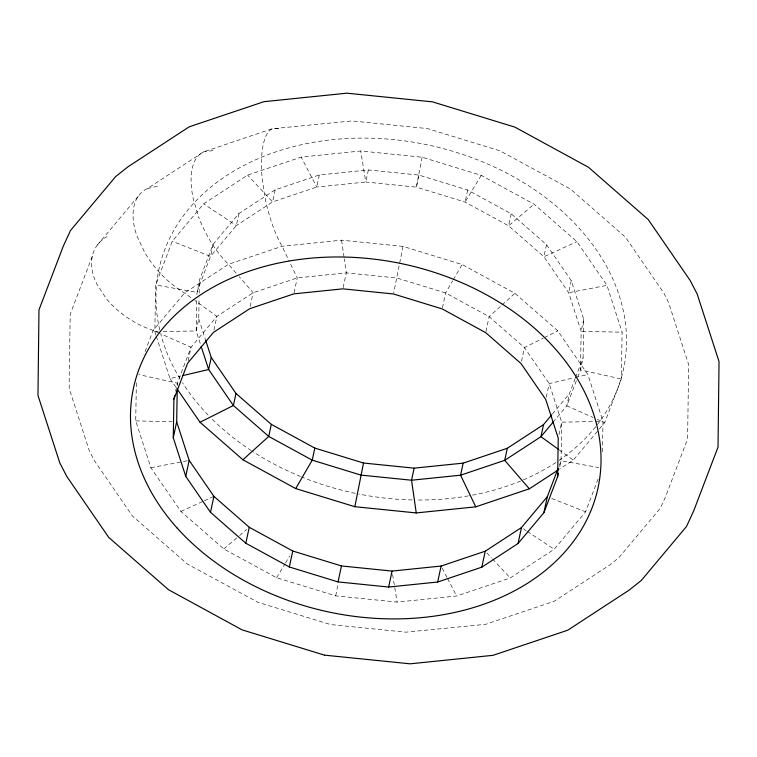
<?xml version="1.0" encoding="UTF-8"?>
<svg xmlns="http://www.w3.org/2000/svg" width="757" height="757" viewBox="0 0 757 757"><rect width="100%" height="100%" fill="white"/><g stroke="black" fill="none" stroke-linecap="round" stroke-linejoin="round"><path stroke-width="0.57" stroke-dasharray="3.79 2.84" d="M598.058 479.096L585.577 511.817L554.2 549.26L510.227 577.969L456.651 595.996L397.132 602.099L335.711 595.873L276.598 577.742L223.798 548.929L180.914 511.42L150.88 467.75L135.73 420.901L136.383 381.093M155.923 335.086L154.844 331.736L155.62 284.906L172.265 241.284L203.633 203.841L247.615 175.122L301.182 157.106L360.711 150.993L422.122 157.219L481.244 175.359L534.045 204.163L576.919 241.682L606.963 285.351L622.112 332.2L621.336 379.03L604.692 422.652L573.314 460.095L559.631 469.028M177.289 385.54L177.327 383.203L191.038 347.264L216.89 316.407L253.122 292.751L297.255 277.904L346.299 272.87L396.905 278.008L445.608 292.95L489.117 316.681L524.44 347.595L549.194 383.572L561.675 422.169L561.032 460.758L559.319 468.734M196.669 300.529L196.167 330.932L200.444 344.161M196.763 294.681L199.384 280.279L213.095 244.341L238.957 213.493L275.179 189.837L319.322 174.981L368.366 169.956L418.962 175.085L467.675 190.026L511.174 213.758L546.507 244.672L571.251 280.648L583.732 319.246L583.098 357.834L580.515 369.899L578.017 376.428M163.105 331.575L196.167 330.932L198.75 318.867L199.1 297.823M199.176 293.139L199.384 280.279M602.487 451.806L602.988 421.365L587.848 374.516L557.805 330.847L514.93 293.328L462.13 264.524L403.008 246.385L341.587 240.158L282.068 246.271L228.5 264.288L184.519 293.006L153.141 330.449L143.991 354.437M335.711 595.873L337.925 584.366M422.122 157.219L416.378 187.149L465.091 202.091L508.59 225.823L543.923 256.737L568.668 292.713L581.149 331.311L580.515 369.899L621.336 379.03M403.008 246.385L393.725 292.827M175.615 391.189L177.327 383.203L138.768 374.573M188.105 360.947L191.038 347.264L160.512 333.714M213.095 244.341L210.512 256.405L196.801 292.344L155.62 284.906M213.957 330.099L216.89 316.407L194.994 300.576M238.957 213.493L236.364 225.558L210.512 256.405L172.265 241.284M250.188 306.443L253.122 292.751L239.269 276.74M275.179 189.837L272.596 201.901L236.364 225.558L203.633 203.841M294.076 292.732L297.255 277.904L289.666 262.083M319.322 174.981L316.738 187.045L272.596 201.901L247.615 175.122M343.12 287.698L346.299 272.87L344.284 258.856M368.366 169.956L365.782 182.021L316.738 187.045L301.182 157.106M418.962 175.085L416.378 187.149L365.782 182.021L360.711 150.993M442.429 307.768L445.608 292.95L452.686 280.762M467.675 190.026L465.091 202.091L481.244 175.359M485.937 331.509L489.117 316.681L501.162 305.781M511.174 213.758L508.59 225.823L534.045 204.163M521.507 361.278L524.44 347.595L543.214 338.171M546.507 244.672L543.923 256.737L576.919 241.682M546.261 397.255L549.194 383.572L574.203 377.715M571.251 280.648L568.668 292.713L606.963 285.351M558.988 434.717L561.675 422.169L602.988 421.365M583.732 319.246L581.149 331.311L622.112 332.2M575.206 378.528L569.387 393.772L566.804 405.837L554.247 420.826M92.288 256.33L70.231 314.164L69.199 376.238L69.218 388.634L89.127 450.197L93.972 460.067L132.447 516L187.367 564.05L257.844 602.25L330.44 624.525L405.866 632.171L485.616 624.326L554.238 601.247L610.558 564.467L619.179 557.332L660.416 508.117L665.545 496.772L687.611 438.937L688.615 364.467L668.715 302.895L663.861 293.035L625.386 237.102L570.466 189.051L499.998 150.851L427.393 128.576L351.977 120.931L272.217 128.766L203.605 151.854L147.284 188.625A68.736 39.799 48.7 0 0 137.064 236.25L144.776 252.583A70.202 40.641 48.7 0 0 184.519 292.997L194.038 299.886M575.623 377.44L583.098 357.834M576.361 380.79L566.804 405.837L593.11 417.514M559.376 465.11L561.032 460.758L598.787 467.571M453.282 279.749L462.13 264.524M276.598 577.742L284.973 563.88M285.569 562.886L289.751 555.96M97.416 244.984L138.654 195.77M552.402 414.051L569.387 393.772M502.023 305.005L514.93 293.328M223.798 548.929L238.71 536.24M239.59 535.492L246.612 529.512M544.255 337.65L557.805 330.847M180.914 511.42L203.273 501.219M204.333 500.737L213.919 496.365M147.284 188.625L159.093 185.825M156.283 336.193L169.994 378.585L180.223 376.182M575.339 377.45L587.848 374.516M150.88 467.75L189.165 460.388M213.086 150.567L203.605 151.854A68.736 32.712 64.4 0 0 193.395 199.479L198.779 217.325M278.879 128.435L272.217 128.766A68.736 23.391 78 0 0 262.007 176.39L264.562 195.192A70.202 23.893 78 0 0 282.068 246.262L289.155 261.033M154.844 331.736L158.383 331.67M135.73 420.901L172.009 421.687M551.692 498.428L585.577 511.817M597.32 419.387L604.692 422.652M159.462 333.25L153.141 330.449A70.202 45.117 30.6 0 1 106.235 298.57L96.877 284.206A68.736 44.171 30.6 0 1 107.087 236.581M523.399 528.821L526.285 530.742M527.251 531.376L554.2 549.26M559.035 449.772L573.314 460.095M486.855 552.932L491.69 558.108M492.495 558.978L510.227 577.969M236.193 273.182L228.5 264.288A70.202 33.403 64.4 0 1 198.769 217.325M169.994 378.585L176.002 387.319M442.173 568.119L446.999 577.411M447.538 578.443L456.651 595.996M198.75 318.867L205.166 338.72M392.618 574.525L397.132 602.099M341.587 240.158L344.113 257.683M159.784 330.052A237.575 177.933 12.1 0 1 429.976 145.382A237.575 177.933 12.1 0 1 596.45 425.775M595.721 426.693A237.575 177.933 12.1 0 1 556.972 461.798M555.988 462.451A237.575 177.933 12.1 0 1 521.687 480.563M520.608 481.007A237.575 177.933 12.1 0 1 469.548 495.674M468.413 495.873A237.575 177.933 12.1 0 1 416.728 500.017M412.13 499.942A237.575 177.933 12.1 0 1 358.733 494.028M355.326 493.337A237.575 177.933 12.1 0 1 301.665 476.976M300.595 476.541A237.575 177.933 12.1 0 1 252.365 451.352M251.39 450.718A237.575 177.933 12.1 0 1 211.354 418.356M208.156 415.101A237.575 177.933 12.1 0 1 182.428 382.682M179.948 378.708A237.575 177.933 12.1 0 1 160.91 334.556"/><path stroke-width="1.14" d="M558.344 473.295L557.616 476.721L543.904 512.659L518.043 543.507L481.821 567.163L437.678 582.019L388.634 587.044L338.038 581.915L289.325 566.974L245.826 543.242L210.493 512.328L185.749 476.352L173.268 437.754L173.902 399.166L174.63 395.75M173.268 437.754L176.684 421.791L177.223 389.051M557.616 476.721L558.25 438.133L545.769 399.535L521.024 363.559L485.691 332.645L442.192 308.913L393.479 293.971L342.874 288.843L293.839 293.867L249.696 308.724L213.465 332.38L187.613 363.228L173.902 399.166M558.657 469.671L529.342 488.804L475.765 506.83L416.246 512.934L354.834 506.707L363.521 463.029L414.126 468.157L463.161 463.133L507.304 448.276L543.535 424.62L551.664 414.931M185.749 476.352L189.165 460.388L176.684 421.791M205.525 339.817L211.231 357.465L208.648 369.53L233.393 405.506L268.726 436.42L312.225 460.152L360.938 475.093L411.534 480.222L460.578 475.197L504.72 460.341L540.952 436.685L553.509 421.706M210.493 512.328L213.919 496.365L189.165 460.388M211.231 357.465L235.976 393.441L233.393 405.506L200.028 422.255L177.337 389.259M245.826 543.242L249.242 527.279L213.919 496.365M235.976 393.441L271.309 424.355L268.726 436.42L242.912 459.773L200.028 422.255M289.325 566.974L292.751 551.011L249.242 527.279M271.309 424.355L314.808 448.087L312.225 460.152L295.713 488.577L242.912 459.773M338.038 581.915L341.454 565.952L392.06 571.081L441.104 566.047L485.237 551.2L521.469 527.544L547.32 496.696L558.127 468.375M388.634 587.044L392.06 571.081M414.126 468.157L411.534 480.222L416.246 512.934M437.678 582.019L441.104 566.047M463.161 463.133L460.578 475.197L475.765 506.83M481.821 567.163L485.237 551.2M507.304 448.276L504.72 460.341L529.342 488.804M518.043 543.507L521.469 527.544M543.535 424.62L540.952 436.685L558.079 449.081M543.904 512.659L547.32 496.696M182.494 375.652L208.648 369.53L201.154 346.365M324.516 655.146L410.124 663.823L493.091 655.316L567.769 630.193L629.067 590.167L641.283 580.477L686.514 526.494L693.753 510.729L718.024 447.122L719.027 361.581L697.188 294.047L690.138 280.459L648.266 219.587L588.501 167.288L514.902 127.129L432.484 101.854L346.876 93.177L263.909 101.684L189.231 126.807L127.933 166.833L115.717 176.523L70.486 230.507L63.247 246.271L38.976 309.878L37.973 395.419L59.812 462.953L66.862 476.541L108.734 537.413L168.499 589.712L242.098 629.871L324.242 655.06M314.808 448.087L363.521 463.029M295.713 488.577L354.834 506.707M292.751 551.011L341.454 565.952M177.308 528.225A237.575 177.933 12.1 0 0 581.972 528.632A237.575 177.933 12.1 0 0 337.991 256.973A237.575 177.933 12.1 0 0 177.308 528.225"/></g></svg>
